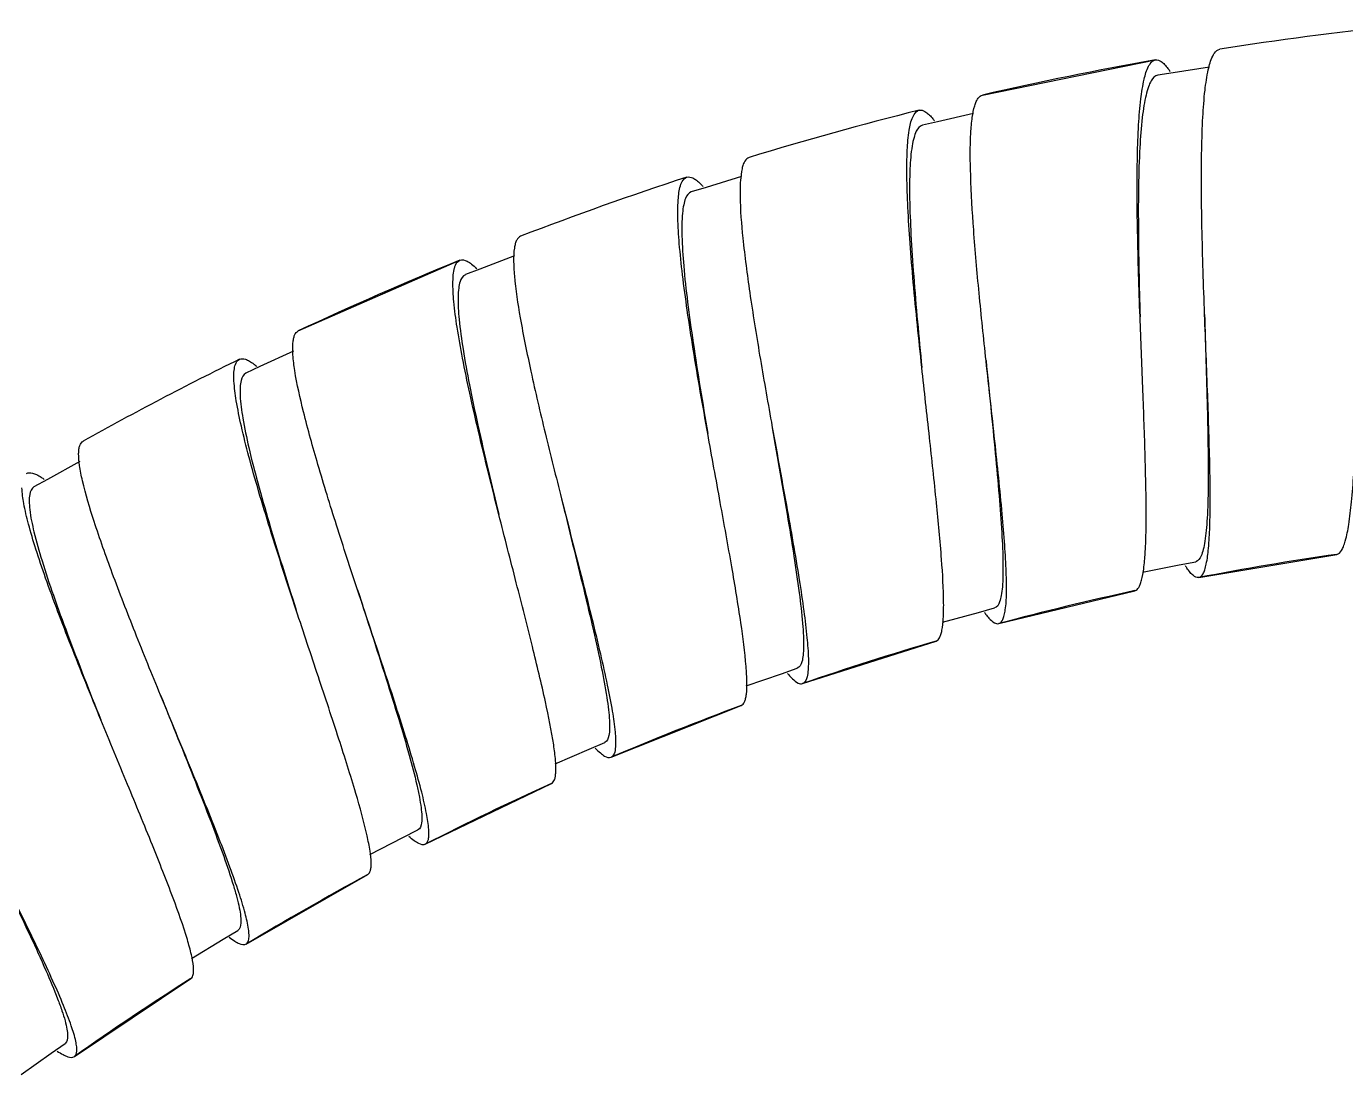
# Model space of a CAD drawing. Header units: millimetres. Extents: x 1035 to 2065, y 1005 to 1731.
# Drawn here: x 1279.91 to 1320.75, y 1513.22 to 1545.67 of the extents above; entities that cross this region are included whole.
import ezdxf

# ---------------------------------------------------------------- set-up
doc = ezdxf.new("R2010")
doc.units = ezdxf.units.MM

msp = doc.modelspace()

# ---------------------------------------------------------------- linework, layer by layer
at = {"color": 7, "linetype": 'Continuous'}
for p, q in [((1309.512, 1543.542), (1314.863, 1544.628)), ((1315.409, 1544.23), (1314.937, 1544.158)), ((1316.541, 1544.404), (1315.409, 1544.23)), ((1309.236, 1542.965), (1308.121, 1542.712)), ((1308.121, 1542.712), (1307.655, 1542.607)), ((1302.05, 1541.015), (1300.955, 1540.683)), ((1300.955, 1540.683), (1300.498, 1540.545)), ((1288.33, 1536.239), (1293.332, 1538.427)), ((1295.02, 1538.56), (1293.95, 1538.151)), ((1293.95, 1538.151), (1293.504, 1537.982)), ((1288.181, 1535.618), (1287.144, 1535.135)), ((1287.144, 1535.135), (1286.711, 1534.934)), ((1281.567, 1532.199), (1280.567, 1531.644)), ((1280.567, 1531.644), (1280.149, 1531.413)), ((1314.469, 1528.777), (1315.597, 1528.998)), ((1315.597, 1528.998), (1316.11, 1529.097)), ((1316.205, 1528.606), (1320.481, 1529.325)), ((1310.016, 1527.183), (1314.23, 1528.202)), ((1308.272, 1527.231), (1309.383, 1527.531)), ((1309.383, 1527.531), (1309.886, 1527.666)), ((1303.942, 1525.326), (1308.074, 1526.64)), ((1303.286, 1525.63), (1303.779, 1525.8)), ((1302.2, 1525.252), (1303.286, 1525.63)), ((1298.015, 1523.046), (1302.044, 1524.648)), ((1302.044, 1524.648), (1302.044, 1524.648)), ((1296.282, 1522.847), (1297.332, 1523.298)), ((1297.332, 1523.298), (1297.819, 1523.505)), ((1298.015, 1523.046), (1298.015, 1523.046)), ((1292.264, 1520.352), (1296.169, 1522.235)), ((1296.169, 1522.235), (1296.169, 1522.235)), ((1291.571, 1520.56), (1292.035, 1520.798)), ((1290.549, 1520.033), (1291.571, 1520.56)), ((1292.264, 1520.352), (1292.264, 1520.352)), ((1286.717, 1517.259), (1290.48, 1519.413)), ((1286.011, 1517.419), (1286.457, 1517.689)), ((1285.029, 1516.821), (1286.011, 1517.419)), ((1281.402, 1513.783), (1285.004, 1516.197)), ((1279.75, 1513.225), (1280.686, 1513.889)), ((1280.686, 1513.889), (1281.113, 1514.191))]:
    msp.add_line(p, q, dxfattribs=at)
for centre, radius, start, end in [((1333.245, 1440.343), 105.893, 95.94838, 98.9028), ((1333.246, 1440.335), 105.901, 99.99637, 102.95057), ((1333.247, 1440.328), 105.908, 104.0444, 106.99832), ((1333.243, 1440.339), 105.896, 108.09225, 111.04656), ((1333.24, 1440.343), 105.892, 112.14014, 115.09463), ((1333.24, 1440.34), 105.894, 116.18812, 119.14252), ((1318.008, 1530.374), 2.623, 212.0929, 214.1137), ((1333.245, 1440.339), 89.897, 98.1632, 100.92679), ((1333.244, 1440.343), 89.893, 102.21109, 104.9748), ((1333.243, 1440.341), 89.895, 106.25898, 109.02267), ((1333.245, 1440.332), 89.903, 110.30696, 113.07041), ((1333.245, 1440.331), 89.905, 114.35493, 117.11833), ((1333.24, 1440.339), 89.896, 118.40281, 121.16657), ((1333.238, 1440.341), 89.893, 122.45081, 125.21454)]:
    msp.add_arc(centre, radius, start, end, dxfattribs=at)
for points, knots in [([(1316.638, 1544.747), (1316.653, 1544.777), (1316.702, 1544.866), (1316.788, 1544.949), (1316.857, 1544.96)], [0, 0, 0, 0, 0.318338, 1, 1, 1, 1]), ([(1314.654, 1544.432), (1314.668, 1544.459), (1314.716, 1544.541), (1314.797, 1544.617), (1314.863, 1544.628)], [0, 0, 0, 0, 0.313565, 1, 1, 1, 1]), ([(1314.863, 1544.628), (1314.925, 1544.639), (1315.036, 1544.594), (1315.154, 1544.485), (1315.217, 1544.409), (1315.25, 1544.365)], [0, 0, 0, 0, 0.388534, 0.660666, 1, 1, 1, 1]), ([(1316.386, 1536.751), (1316.353, 1537.651), (1316.309, 1538.971), (1316.287, 1540.673), (1316.292, 1541.809), (1316.323, 1542.802), (1316.383, 1543.627), (1316.476, 1544.26), (1316.572, 1544.614), (1316.638, 1544.747)], [0, 0, 0, 0, 0.336721, 0.493227, 0.635864, 0.760705, 0.86443, 0.944579, 1, 1, 1, 1]), ([(1314.388, 1536.678), (1314.356, 1537.559), (1314.315, 1538.848), (1314.294, 1540.506), (1314.302, 1541.606), (1314.335, 1542.565), (1314.398, 1543.36), (1314.491, 1543.967), (1314.587, 1544.306), (1314.654, 1544.432)], [0, 0, 0, 0, 0.339584, 0.496384, 0.638794, 0.76306, 0.866023, 0.945317, 1, 1, 1, 1]), ([(1314.937, 1544.158), (1314.848, 1544.144), (1314.729, 1544.002), (1314.638, 1543.779), (1314.564, 1543.521), (1314.503, 1543.204), (1314.429, 1542.664), (1314.34, 1541.43), (1314.324, 1539.373), (1314.362, 1537.627), (1314.388, 1536.681)], [0, 0, 0, 0, 0.035282, 0.062538, 0.097331, 0.139808, 0.189896, 0.311931, 0.627189, 1, 1, 1, 1]), ([(1309.151, 1542.369), (1309.16, 1542.53), (1309.184, 1542.812), (1309.244, 1543.139), (1309.314, 1543.335), (1309.379, 1543.459), (1309.457, 1543.53), (1309.512, 1543.542)], [0, 0, 0, 0, 0.379249, 0.667373, 0.77778, 0.867515, 1, 1, 1, 1]), ([(1307.634, 1535.107), (1307.54, 1535.984), (1307.407, 1537.267), (1307.269, 1538.921), (1307.199, 1540.019), (1307.165, 1540.978), (1307.172, 1541.775), (1307.222, 1542.387), (1307.294, 1542.731), (1307.352, 1542.861)], [0, 0, 0, 0, 0.33972, 0.496564, 0.638995, 0.763254, 0.866181, 0.945408, 1, 1, 1, 1]), ([(1307.352, 1542.861), (1307.364, 1542.889), (1307.406, 1542.974), (1307.481, 1543.054), (1307.546, 1543.07)], [0, 0, 0, 0, 0.313274, 1, 1, 1, 1]), ([(1307.546, 1543.07), (1307.607, 1543.086), (1307.722, 1543.048), (1307.848, 1542.947), (1307.917, 1542.874), (1307.953, 1542.832)], [0, 0, 0, 0, 0.388006, 0.660294, 1, 1, 1, 1]), ([(1307.655, 1542.605), (1307.568, 1542.586), (1307.457, 1542.438), (1307.382, 1542.21), (1307.3, 1541.824), (1307.254, 1541.192), (1307.25, 1540.273), (1307.295, 1539.163), (1307.412, 1537.419), (1307.541, 1536.052), (1307.634, 1535.11)], [0, 0, 0, 0, 0.035066, 0.062147, 0.09683, 0.189494, 0.311467, 0.458952, 0.626912, 1, 1, 1, 1]), ([(1309.621, 1535.32), (1309.546, 1536.018), (1309.405, 1537.366), (1309.237, 1539.278), (1309.138, 1540.93), (1309.126, 1541.932), (1309.151, 1542.369)], [0, 0, 0, 0, 0.297575, 0.575284, 0.814596, 1, 1, 1, 1]), ([(1302.285, 1541.609), (1302.231, 1541.593), (1302.158, 1541.518), (1302.102, 1541.39), (1302.045, 1541.19), (1302.009, 1540.861), (1302.005, 1540.579), (1302.007, 1540.419)], [0, 0, 0, 0, 0.133024, 0.22296, 0.333409, 0.621204, 1, 1, 1, 1]), ([(1301.007, 1533.063), (1300.851, 1533.932), (1300.628, 1535.202), (1300.374, 1536.842), (1300.226, 1537.933), (1300.125, 1538.887), (1300.075, 1539.682), (1300.082, 1540.296), (1300.13, 1540.645), (1300.178, 1540.778)], [0, 0, 0, 0, 0.339791, 0.496657, 0.639097, 0.763354, 0.866261, 0.945454, 1, 1, 1, 1]), ([(1300.178, 1540.778), (1300.189, 1540.806), (1300.225, 1540.894), (1300.294, 1540.979), (1300.357, 1541)], [0, 0, 0, 0, 0.31308, 1, 1, 1, 1]), ([(1300.357, 1541), (1300.417, 1541.019), (1300.534, 1540.99), (1300.665, 1540.899), (1300.739, 1540.832), (1300.778, 1540.793)], [0, 0, 0, 0, 0.388559, 0.660687, 1, 1, 1, 1]), ([(1300.498, 1540.545), (1300.413, 1540.518), (1300.314, 1540.362), (1300.254, 1540.129), (1300.2, 1539.738), (1300.199, 1539.105), (1300.26, 1538.187), (1300.383, 1537.084), (1300.623, 1535.353), (1300.848, 1533.999), (1301.007, 1533.065)], [0, 0, 0, 0, 0.035243, 0.062366, 0.097014, 0.189497, 0.311646, 0.459123, 0.626879, 1, 1, 1, 1]), ([(1302.007, 1540.419), (1302.013, 1539.982), (1302.094, 1538.983), (1302.31, 1537.341), (1302.616, 1535.444), (1302.851, 1534.107), (1302.976, 1533.416)], [0, 0, 0, 0, 0.185234, 0.424504, 0.702284, 1, 1, 1, 1]), ([(1295.213, 1539.171), (1295.16, 1539.151), (1295.092, 1539.069), (1295.044, 1538.936), (1295.002, 1538.73), (1294.99, 1538.395), (1295.007, 1538.109), (1295.021, 1537.947)], [0, 0, 0, 0, 0.132452, 0.222282, 0.332731, 0.620765, 1, 1, 1, 1]), ([(1293.169, 1538.19), (1293.177, 1538.219), (1293.207, 1538.311), (1293.27, 1538.402), (1293.332, 1538.427)], [0, 0, 0, 0, 0.313781, 1, 1, 1, 1]), ([(1293.332, 1538.427), (1293.402, 1538.455), (1293.547, 1538.416), (1293.709, 1538.303), (1293.804, 1538.218), (1293.855, 1538.169)], [0, 0, 0, 0, 0.372045, 0.648542, 1, 1, 1, 1]), ([(1294.541, 1530.556), (1294.325, 1531.411), (1294.013, 1532.661), (1293.644, 1534.277), (1293.42, 1535.353), (1293.251, 1536.298), (1293.145, 1537.088), (1293.108, 1537.701), (1293.131, 1538.053), (1293.169, 1538.19)], [0, 0, 0, 0, 0.339525, 0.496301, 0.638697, 0.762962, 0.865941, 0.945269, 1, 1, 1, 1]), ([(1293.504, 1537.981), (1293.421, 1537.949), (1293.333, 1537.786), (1293.291, 1537.549), (1293.265, 1537.153), (1293.309, 1536.521), (1293.435, 1535.61), (1293.635, 1534.519), (1293.997, 1532.811), (1294.316, 1531.478), (1294.54, 1530.559)], [0, 0, 0, 0, 0.035211, 0.062386, 0.097202, 0.190044, 0.312074, 0.459471, 0.627277, 1, 1, 1, 1]), ([(1295.021, 1537.947), (1295.058, 1537.512), (1295.21, 1536.522), (1295.542, 1534.902), (1295.979, 1533.037), (1296.308, 1531.725), (1296.48, 1531.048)], [0, 0, 0, 0, 0.185774, 0.425147, 0.702696, 1, 1, 1, 1]), ([(1320.742, 1529.739), (1320.79, 1529.906), (1320.864, 1530.308), (1320.945, 1531.001), (1321.012, 1531.86), (1321.089, 1533.27), (1321.158, 1535.257), (1321.207, 1536.905), (1321.237, 1537.769)], [0, 0, 0, 0, 0.064748, 0.151957, 0.259769, 0.3856, 0.678154, 1, 1, 1, 1]), ([(1316.387, 1536.754), (1316.413, 1535.79), (1316.458, 1534.389), (1316.496, 1532.605), (1316.501, 1531.467), (1316.481, 1530.636), (1316.44, 1530.08), (1316.402, 1529.754), (1316.351, 1529.488), (1316.286, 1529.268), (1316.191, 1529.113), (1316.11, 1529.097)], [0, 0, 0, 0, 0.373601, 0.542768, 0.691529, 0.814403, 0.864765, 0.907292, 0.941763, 0.96822, 1, 1, 1, 1]), ([(1316.437, 1529.02), (1316.473, 1529.182), (1316.519, 1529.569), (1316.554, 1530.234), (1316.564, 1531.057), (1316.545, 1532.411), (1316.482, 1534.324), (1316.417, 1535.914), (1316.386, 1536.751)], [0, 0, 0, 0, 0.064259, 0.150795, 0.257901, 0.383146, 0.675632, 1, 1, 1, 1]), ([(1314.547, 1529.366), (1314.576, 1529.817), (1314.586, 1530.855), (1314.546, 1532.57), (1314.471, 1534.556), (1314.415, 1535.956), (1314.388, 1536.678)], [0, 0, 0, 0, 0.185362, 0.425477, 0.703567, 1, 1, 1, 1]), ([(1288.223, 1535.016), (1288.199, 1535.175), (1288.163, 1535.457), (1288.153, 1535.789), (1288.18, 1535.996), (1288.218, 1536.131), (1288.279, 1536.216), (1288.33, 1536.239)], [0, 0, 0, 0, 0.379287, 0.667417, 0.777817, 0.86754, 1, 1, 1, 1]), ([(1288.268, 1527.6), (1287.991, 1528.437), (1287.592, 1529.663), (1287.11, 1531.251), (1286.81, 1532.309), (1286.575, 1533.239), (1286.414, 1534.019), (1286.334, 1534.628), (1286.333, 1534.98), (1286.361, 1535.119)], [0, 0, 0, 0, 0.339718, 0.496557, 0.638983, 0.763239, 0.866167, 0.945398, 1, 1, 1, 1]), ([(1286.361, 1535.119), (1286.367, 1535.149), (1286.391, 1535.241), (1286.447, 1535.335), (1286.507, 1535.364)], [0, 0, 0, 0, 0.313338, 1, 1, 1, 1]), ([(1286.507, 1535.364), (1286.564, 1535.392), (1286.684, 1535.379), (1286.828, 1535.307), (1286.911, 1535.251), (1286.955, 1535.217)], [0, 0, 0, 0, 0.388046, 0.660331, 1, 1, 1, 1]), ([(1308.309, 1527.814), (1308.306, 1528.266), (1308.242, 1529.303), (1308.082, 1531.013), (1307.866, 1532.991), (1307.711, 1534.387), (1307.634, 1535.107)], [0, 0, 0, 0, 0.185045, 0.425107, 0.703334, 1, 1, 1, 1]), ([(1310.218, 1527.612), (1310.242, 1527.776), (1310.261, 1528.166), (1310.249, 1528.831), (1310.2, 1529.653), (1310.086, 1531.002), (1309.888, 1532.907), (1309.711, 1534.488), (1309.621, 1535.32)], [0, 0, 0, 0, 0.064259, 0.150797, 0.257905, 0.383151, 0.675637, 1, 1, 1, 1]), ([(1309.622, 1535.323), (1309.717, 1534.363), (1309.86, 1532.969), (1310.024, 1531.191), (1310.109, 1530.056), (1310.147, 1529.226), (1310.146, 1528.668), (1310.131, 1528.34), (1310.099, 1528.071), (1310.05, 1527.846), (1309.965, 1527.686), (1309.886, 1527.666)], [0, 0, 0, 0, 0.373681, 0.54287, 0.691558, 0.814368, 0.864806, 0.90741, 0.94194, 0.968354, 1, 1, 1, 1]), ([(1286.711, 1534.933), (1286.63, 1534.894), (1286.554, 1534.727), (1286.528, 1534.488), (1286.529, 1534.093), (1286.618, 1533.466), (1286.807, 1532.566), (1287.084, 1531.492), (1287.565, 1529.813), (1287.978, 1528.504), (1288.267, 1527.602)], [0, 0, 0, 0, 0.035195, 0.06225, 0.096874, 0.189577, 0.31168, 0.458987, 0.626811, 1, 1, 1, 1]), ([(1290.166, 1528.227), (1289.946, 1528.892), (1289.524, 1530.18), (1288.958, 1532.014), (1288.513, 1533.608), (1288.291, 1534.585), (1288.223, 1535.016)], [0, 0, 0, 0, 0.297585, 0.575293, 0.814599, 1, 1, 1, 1]), ([(1302.193, 1525.856), (1302.157, 1526.307), (1302.021, 1527.336), (1301.74, 1529.026), (1301.386, 1530.978), (1301.134, 1532.353), (1301.007, 1533.063)], [0, 0, 0, 0, 0.185722, 0.425907, 0.703843, 1, 1, 1, 1]), ([(1302.975, 1533.419), (1303.137, 1532.468), (1303.379, 1531.088), (1303.667, 1529.327), (1303.833, 1528.201), (1303.93, 1527.375), (1303.968, 1526.818), (1303.976, 1526.49), (1303.963, 1526.22), (1303.93, 1525.992), (1303.857, 1525.827), (1303.779, 1525.8)], [0, 0, 0, 0, 0.373586, 0.542702, 0.691477, 0.814409, 0.864853, 0.907407, 0.941858, 0.968281, 1, 1, 1, 1]), ([(1302.976, 1533.416), (1303.13, 1532.558), (1303.427, 1530.936), (1303.771, 1528.988), (1303.978, 1527.621), (1304.078, 1526.806), (1304.126, 1526.163), (1304.122, 1525.791), (1304.1, 1525.639)], [0, 0, 0, 0, 0.33215, 0.628863, 0.753947, 0.859029, 0.941562, 1, 1, 1, 1]), ([(1281.651, 1531.602), (1281.615, 1531.759), (1281.56, 1532.038), (1281.526, 1532.367), (1281.539, 1532.576), (1281.567, 1532.713), (1281.622, 1532.802), (1281.671, 1532.829)], [0, 0, 0, 0, 0.379286, 0.667409, 0.777805, 0.867524, 1, 1, 1, 1]), ([(1279.915, 1531.828), (1279.969, 1531.86), (1280.09, 1531.855), (1280.239, 1531.793), (1280.326, 1531.743), (1280.372, 1531.713)], [0, 0, 0, 0, 0.388041, 0.660325, 1, 1, 1, 1]), ([(1280.15, 1531.411), (1280.072, 1531.369), (1280.007, 1531.197), (1279.997, 1530.957), (1280.027, 1530.563), (1280.158, 1529.945), (1280.41, 1529.061), (1280.763, 1528.008), (1281.362, 1526.366), (1281.867, 1525.088), (1282.218, 1524.209)], [0, 0, 0, 0, 0.035017, 0.06205, 0.096732, 0.189281, 0.311249, 0.45875, 0.62674, 1, 1, 1, 1]), ([(1284.068, 1524.966), (1283.802, 1525.615), (1283.29, 1526.87), (1282.596, 1528.659), (1282.04, 1530.218), (1281.749, 1531.177), (1281.651, 1531.602)], [0, 0, 0, 0, 0.297598, 0.575313, 0.814615, 1, 1, 1, 1]), ([(1282.219, 1524.207), (1281.905, 1524.973), (1281.315, 1526.428), (1280.644, 1528.189), (1280.218, 1529.445), (1279.987, 1530.213), (1279.837, 1530.843), (1279.782, 1531.219), (1279.778, 1531.38)], [0, 0, 0, 0, 0.327065, 0.619684, 0.744343, 0.850628, 0.936309, 1, 1, 1, 1]), ([(1296.479, 1531.051), (1296.708, 1530.113), (1297.046, 1528.753), (1297.459, 1527.015), (1297.703, 1525.903), (1297.858, 1525.086), (1297.936, 1524.533), (1297.967, 1524.207), (1297.972, 1523.937), (1297.955, 1523.708), (1297.894, 1523.537), (1297.819, 1523.505)], [0, 0, 0, 0, 0.37363, 0.542864, 0.691697, 0.814654, 0.865029, 0.90753, 0.941947, 0.968307, 1, 1, 1, 1]), ([(1296.48, 1531.048), (1296.694, 1530.202), (1297.105, 1528.603), (1297.586, 1526.683), (1297.889, 1525.334), (1298.047, 1524.528), (1298.14, 1523.89), (1298.162, 1523.519), (1298.15, 1523.367)], [0, 0, 0, 0, 0.332307, 0.629101, 0.754183, 0.859222, 0.941675, 1, 1, 1, 1]), ([(1296.237, 1523.426), (1296.17, 1523.873), (1295.962, 1524.891), (1295.562, 1526.562), (1295.069, 1528.492), (1294.719, 1529.853), (1294.541, 1530.556)], [0, 0, 0, 0, 0.184907, 0.424947, 0.703235, 1, 1, 1, 1]), ([(1314.23, 1528.202), (1314.279, 1528.213), (1314.346, 1528.284), (1314.4, 1528.402), (1314.461, 1528.598), (1314.513, 1528.923), (1314.537, 1529.205), (1314.547, 1529.366)], [0, 0, 0, 0, 0.120369, 0.207957, 0.318275, 0.611035, 1, 1, 1, 1]), ([(1320.481, 1529.325), (1320.541, 1529.334), (1320.624, 1529.428), (1320.692, 1529.577), (1320.726, 1529.681), (1320.742, 1529.739)], [0, 0, 0, 0, 0.360946, 0.640807, 1, 1, 1, 1]), ([(1316.205, 1528.606), (1316.263, 1528.617), (1316.341, 1528.712), (1316.398, 1528.861), (1316.425, 1528.963), (1316.437, 1529.02)], [0, 0, 0, 0, 0.363022, 0.642132, 1, 1, 1, 1]), ([(1316.205, 1528.606), (1316.147, 1528.595), (1316.04, 1528.654), (1315.932, 1528.77), (1315.869, 1528.855), (1315.836, 1528.903)], [0, 0, 0, 0, 0.362611, 0.641728, 1, 1, 1, 1]), ([(1290.166, 1528.229), (1290.461, 1527.31), (1290.894, 1525.977), (1291.428, 1524.273), (1291.751, 1523.181), (1291.963, 1522.377), (1292.079, 1521.832), (1292.133, 1521.508), (1292.158, 1521.238), (1292.157, 1521.009), (1292.108, 1520.834), (1292.035, 1520.797)], [0, 0, 0, 0, 0.373681, 0.542863, 0.691634, 0.814462, 0.864879, 0.907428, 0.941917, 0.968344, 1, 1, 1, 1]), ([(1292.371, 1520.815), (1292.36, 1520.981), (1292.296, 1521.366), (1292.144, 1522.014), (1291.924, 1522.807), (1291.528, 1524.102), (1290.935, 1525.923), (1290.429, 1527.432), (1290.166, 1528.227)], [0, 0, 0, 0, 0.064293, 0.150856, 0.257978, 0.383229, 0.675694, 1, 1, 1, 1]), ([(1308.074, 1526.64), (1308.122, 1526.654), (1308.183, 1526.729), (1308.229, 1526.85), (1308.276, 1527.048), (1308.306, 1527.373), (1308.31, 1527.654), (1308.309, 1527.814)], [0, 0, 0, 0, 0.120602, 0.208224, 0.31854, 0.611213, 1, 1, 1, 1]), ([(1290.461, 1520.618), (1290.362, 1521.059), (1290.082, 1522.059), (1289.565, 1523.696), (1288.939, 1525.583), (1288.495, 1526.913), (1288.268, 1527.6)], [0, 0, 0, 0, 0.185305, 0.42542, 0.703538, 1, 1, 1, 1]), ([(1309.571, 1527.527), (1309.583, 1527.511), (1309.627, 1527.451), (1309.674, 1527.394), (1309.711, 1527.354)], [0, 0, 0, 0, 0.273289, 1, 1, 1, 1]), ([(1309.711, 1527.354), (1309.761, 1527.299), (1309.843, 1527.213), (1309.971, 1527.171), (1310.016, 1527.183)], [0, 0, 0, 0, 0.614379, 1, 1, 1, 1]), ([(1310.016, 1527.183), (1310.073, 1527.198), (1310.143, 1527.298), (1310.19, 1527.45), (1310.21, 1527.554), (1310.218, 1527.612)], [0, 0, 0, 0, 0.362964, 0.642092, 1, 1, 1, 1]), ([(1302.044, 1524.648), (1302.091, 1524.665), (1302.147, 1524.746), (1302.184, 1524.872), (1302.217, 1525.076), (1302.223, 1525.408), (1302.206, 1525.694), (1302.193, 1525.856)], [0, 0, 0, 0, 0.120035, 0.20758, 0.317914, 0.610824, 1, 1, 1, 1]), ([(1303.474, 1525.639), (1303.487, 1525.624), (1303.535, 1525.567), (1303.587, 1525.513), (1303.626, 1525.476)], [0, 0, 0, 0, 0.273311, 1, 1, 1, 1]), ([(1303.626, 1525.476), (1303.679, 1525.425), (1303.768, 1525.344), (1303.898, 1525.311), (1303.942, 1525.326)], [0, 0, 0, 0, 0.614532, 1, 1, 1, 1]), ([(1304.1, 1525.639), (1304.089, 1525.566), (1304.069, 1525.448), (1303.986, 1525.342), (1303.942, 1525.326)], [0, 0, 0, 0, 0.614596, 1, 1, 1, 1]), ([(1286.791, 1517.73), (1286.768, 1517.894), (1286.677, 1518.274), (1286.48, 1518.91), (1286.205, 1519.686), (1285.718, 1520.95), (1284.998, 1522.723), (1284.387, 1524.193), (1284.068, 1524.966)], [0, 0, 0, 0, 0.06433, 0.150919, 0.258055, 0.383307, 0.675745, 1, 1, 1, 1]), ([(1284.069, 1524.969), (1284.427, 1524.074), (1284.953, 1522.776), (1285.606, 1521.114), (1286.004, 1520.048), (1286.273, 1519.261), (1286.428, 1518.724), (1286.505, 1518.406), (1286.549, 1518.139), (1286.564, 1517.909), (1286.528, 1517.731), (1286.458, 1517.689)], [0, 0, 0, 0, 0.373471, 0.54255, 0.691383, 0.814361, 0.864792, 0.907349, 0.941801, 0.968232, 1, 1, 1, 1]), ([(1284.898, 1517.403), (1284.768, 1517.836), (1284.418, 1518.814), (1283.787, 1520.41), (1283.03, 1522.245), (1282.493, 1523.539), (1282.219, 1524.207)], [0, 0, 0, 0, 0.185505, 0.425657, 0.703689, 1, 1, 1, 1]), ([(1296.169, 1522.235), (1296.215, 1522.255), (1296.265, 1522.338), (1296.293, 1522.464), (1296.312, 1522.666), (1296.295, 1522.991), (1296.261, 1523.268), (1296.237, 1523.426)], [0, 0, 0, 0, 0.120789, 0.208454, 0.318774, 0.611362, 1, 1, 1, 1]), ([(1297.526, 1523.324), (1297.576, 1523.273), (1297.668, 1523.185), (1297.817, 1523.071), (1297.953, 1523.019), (1298.015, 1523.046)], [0, 0, 0, 0, 0.366629, 0.649071, 1, 1, 1, 1]), ([(1298.15, 1523.367), (1298.144, 1523.294), (1298.132, 1523.175), (1298.058, 1523.064), (1298.015, 1523.046)], [0, 0, 0, 0, 0.614062, 1, 1, 1, 1]), ([(1278.216, 1521.287), (1278.637, 1520.419), (1279.254, 1519.16), (1280.022, 1517.548), (1280.496, 1516.512), (1280.819, 1515.746), (1281.011, 1515.222), (1281.11, 1514.91), (1281.172, 1514.647), (1281.203, 1514.419), (1281.18, 1514.239), (1281.113, 1514.191)], [0, 0, 0, 0, 0.373618, 0.54278, 0.691607, 0.814564, 0.864894, 0.907351, 0.941768, 0.968184, 1, 1, 1, 1]), ([(1281.444, 1514.255), (1281.409, 1514.418), (1281.292, 1514.79), (1281.051, 1515.41), (1280.721, 1516.165), (1280.146, 1517.392), (1279.302, 1519.111), (1278.588, 1520.535), (1278.216, 1521.284)], [0, 0, 0, 0, 0.064253, 0.150789, 0.257898, 0.383149, 0.675645, 1, 1, 1, 1]), ([(1292.264, 1520.352), (1292.317, 1520.379), (1292.364, 1520.492), (1292.378, 1520.651), (1292.376, 1520.757), (1292.371, 1520.815)], [0, 0, 0, 0, 0.362871, 0.642038, 1, 1, 1, 1]), ([(1290.48, 1519.413), (1290.524, 1519.437), (1290.568, 1519.524), (1290.587, 1519.653), (1290.591, 1519.857), (1290.551, 1520.183), (1290.496, 1520.46), (1290.461, 1520.618)], [0, 0, 0, 0, 0.120377, 0.207972, 0.3183, 0.611074, 1, 1, 1, 1]), ([(1292.264, 1520.352), (1292.203, 1520.321), (1292.063, 1520.364), (1291.907, 1520.467), (1291.808, 1520.549), (1291.755, 1520.596)], [0, 0, 0, 0, 0.350671, 0.633206, 1, 1, 1, 1]), ([(1286.717, 1517.259), (1286.768, 1517.29), (1286.807, 1517.406), (1286.81, 1517.566), (1286.8, 1517.671), (1286.791, 1517.73)], [0, 0, 0, 0, 0.362763, 0.641957, 1, 1, 1, 1]), ([(1285.004, 1516.197), (1285.046, 1516.224), (1285.084, 1516.314), (1285.094, 1516.444), (1285.083, 1516.65), (1285.019, 1516.974), (1284.944, 1517.248), (1284.898, 1517.403)], [0, 0, 0, 0, 0.120247, 0.207835, 0.318173, 0.610994, 1, 1, 1, 1]), ([(1286.717, 1517.259), (1286.659, 1517.224), (1286.516, 1517.257), (1286.353, 1517.349), (1286.248, 1517.424), (1286.192, 1517.467)], [0, 0, 0, 0, 0.350565, 0.633114, 1, 1, 1, 1]), ([(1281.402, 1513.783), (1281.451, 1513.817), (1281.482, 1513.935), (1281.474, 1514.094), (1281.456, 1514.198), (1281.444, 1514.255)], [0, 0, 0, 0, 0.363156, 0.642241, 1, 1, 1, 1]), ([(1280.866, 1513.952), (1280.925, 1513.913), (1281.034, 1513.846), (1281.203, 1513.766), (1281.347, 1513.744), (1281.402, 1513.783)], [0, 0, 0, 0, 0.366612, 0.649037, 1, 1, 1, 1])]:
    msp.add_open_spline(points, degree=3, knots=knots, dxfattribs=at)
for points in [[(1315.25, 1544.365), (1315.274, 1544.333), (1315.297, 1544.3), (1315.318, 1544.267)], [(1307.953, 1542.832), (1307.978, 1542.803), (1308.003, 1542.772), (1308.027, 1542.741)], [(1300.778, 1540.793), (1300.806, 1540.765), (1300.833, 1540.736), (1300.859, 1540.706)], [(1286.955, 1535.217), (1286.986, 1535.194), (1287.016, 1535.169), (1287.046, 1535.144)], [(1280.372, 1531.713), (1280.404, 1531.691), (1280.436, 1531.669), (1280.468, 1531.646)]]:
    msp.add_open_spline(points, degree=3, dxfattribs=at)

doc.saveas('drawing.dxf')
